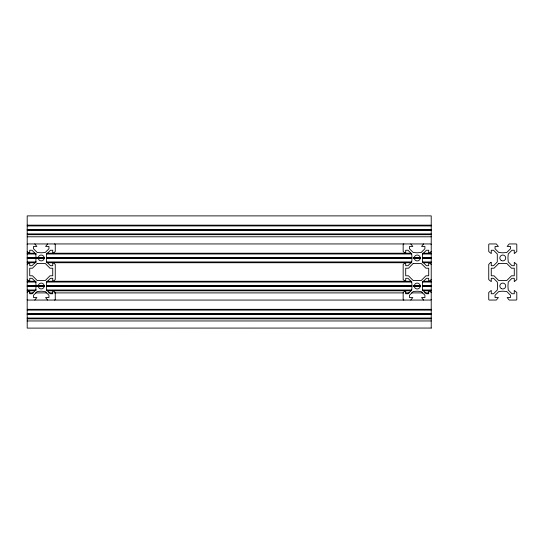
<?xml version="1.0" encoding="UTF-8"?>
<svg xmlns="http://www.w3.org/2000/svg" width="544" height="544" viewBox="0 0 544 544"><rect width="100%" height="100%" fill="white"/><g stroke="black" fill="none" stroke-linecap="round" stroke-linejoin="round"><path stroke-width="0.82" d="M27.2 264.398L29.723 262.358L29.723 265.69L32.028 265.69L35.754 261.956L36.054 257.972L35.754 253.987L32.028 250.254L29.723 250.254L29.723 253.586L27.2 251.546M47.654 243.943L45.614 246.466L48.946 246.466L48.946 248.771L45.213 252.504L41.228 252.797L37.244 252.504L33.51 248.771L33.51 246.466L36.842 246.466L34.802 243.943M27.2 292.454L29.723 290.414L29.723 293.746L32.028 293.746L35.754 290.013L36.054 286.028L35.754 282.044L32.028 278.31L29.723 278.31L29.723 281.642L27.2 279.602M34.802 300.057L36.842 297.534L33.51 297.534L33.51 295.236L37.244 291.502L41.228 291.203L45.213 291.502L48.946 295.236L48.946 297.534L45.614 297.534L47.654 300.057M423.62 243.943L421.58 246.466L424.912 246.466L424.912 248.771L421.178 252.504L417.194 252.797L413.216 252.504L409.482 248.771L409.482 246.466L412.814 246.466L410.774 243.943M403.872 300.057A0.7 0.7 0 0 1 403.165 299.356L403.165 292.454L405.695 290.414L405.695 293.746L407.993 293.746L411.726 290.013L412.019 286.028L411.726 282.044L407.993 278.31L405.695 278.31L405.695 281.642L403.165 279.602L403.165 264.398L405.695 262.358L405.695 265.69L407.993 265.69L411.726 261.956L412.019 257.972L411.726 253.987L407.993 250.254L405.695 250.254L405.695 253.586L403.165 251.546L403.165 244.644A0.7 0.7 0 0 1 403.872 243.943M431.222 264.398L428.699 262.358L428.699 265.69L426.401 265.69L422.668 261.956L422.375 257.972L422.668 253.987L426.401 250.254L428.699 250.254L428.699 253.586L431.222 251.546M431.222 292.454L428.699 290.414L428.699 293.746L426.401 293.746L422.668 290.013L422.375 286.028L422.668 282.044L426.401 278.31L428.699 278.31L428.699 281.642L431.222 279.602M410.774 300.057L412.814 297.534L409.482 297.534L409.482 295.236L413.216 291.502L417.194 291.203L421.178 291.502L424.912 295.236L424.912 297.534L421.58 297.534L423.62 300.057M27.2 225.162L431.222 225.162M27.2 225.93L431.222 225.93M27.2 229.636L431.222 229.636M27.2 229.915L431.222 229.915M27.2 230.194L431.222 230.194M27.2 233.9L431.222 233.9M27.2 234.668L431.222 234.668M27.2 236.79L431.222 236.79M27.2 253.218L34.836 253.218M46.723 253.218L410.856 253.218M422.736 253.218L431.222 253.218M27.2 253.987L36.536 253.987M46.723 253.987L411.706 253.987M422.736 253.987L431.222 253.987M27.2 257.693L44.173 257.693M46.723 257.693L411.706 257.693M413.399 257.693L420.192 257.693M422.736 257.693L431.222 257.693M27.2 257.972L44.173 257.972A2.944 2.944 0 0 1 39.753 260.522A2.944 2.944 0 0 1 39.753 255.422A2.944 2.944 0 0 1 44.173 257.972M46.723 257.972L411.706 257.972M413.399 257.972L420.192 257.972A2.944 2.944 0 0 1 415.725 260.522A2.944 2.944 0 0 1 415.725 255.422A2.944 2.944 0 0 1 420.145 257.972M422.736 257.972L431.222 257.972M27.2 258.25L44.173 258.25M46.723 258.25L411.706 258.25M413.399 258.25L420.192 258.25M422.736 258.25L431.222 258.25M27.2 261.956L36.536 261.956M46.723 261.956L411.706 261.956M422.736 261.956L431.222 261.956M27.2 262.725L35.686 262.725M46.723 262.725L411.706 262.725M422.736 262.725L431.222 262.725M27.2 281.275L35.686 281.275M46.723 281.275L411.706 281.275M422.736 281.275L431.222 281.275M27.2 282.044L36.536 282.044M46.723 282.044L411.706 282.044M422.736 282.044L431.222 282.044M27.2 285.75L44.173 285.75M46.723 285.75L411.706 285.75M413.399 285.75L420.192 285.75M422.736 285.75L431.222 285.75M27.2 286.028L44.173 286.028A2.944 2.944 0 0 1 39.753 288.578A2.944 2.944 0 0 1 39.753 283.478A2.944 2.944 0 0 1 44.173 286.028M46.723 286.028L411.706 286.028M413.399 286.028L420.192 286.028A2.944 2.944 0 0 1 415.725 288.578A2.944 2.944 0 0 1 415.725 283.478A2.944 2.944 0 0 1 420.145 286.028M422.736 286.028L431.222 286.028M27.2 286.307L44.173 286.307M46.723 286.307L411.706 286.307M413.399 286.307L420.192 286.307M422.736 286.307L431.222 286.307M27.2 290.013L36.536 290.013M46.723 290.013L411.706 290.013M422.736 290.013L431.222 290.013M27.2 290.782L34.836 290.782M46.723 290.782L410.856 290.782M422.736 290.782L431.222 290.782M29.743 292.903L33.143 292.903M35.686 292.903L46.723 292.903M48.423 292.903L52.666 292.903M54.359 292.903L403.213 292.903M405.763 292.903L409.156 292.903M411.706 292.903L422.736 292.903M424.436 292.903L428.679 292.903M27.2 309.332L431.222 309.332M27.2 310.1L431.222 310.1M27.2 313.806L431.222 313.806M27.2 314.085L431.222 314.085M27.2 314.364L431.222 314.364M27.2 318.07L431.222 318.07M27.2 318.838L431.222 318.838M27.2 320.96L431.222 320.96M431.222 328.052L27.2 328.114L27.2 215.886L431.222 215.886L431.222 328.114M431.222 244.644A0.7 0.7 0 0 0 430.522 243.943L27.9 243.943A0.7 0.7 0 0 0 27.2 244.644M431.222 299.356A0.7 0.7 0 0 1 430.522 300.057L27.9 300.057A0.7 0.7 0 0 1 27.2 299.356M54.556 243.943A0.7 0.7 0 0 1 55.257 244.644L55.257 251.546L52.734 253.586L52.734 250.254L50.436 250.254L46.702 253.987L46.403 257.972L46.702 261.956L50.436 265.69L52.734 265.69L52.734 262.358L55.257 264.398L55.257 279.602L52.734 281.642L52.734 278.31L50.436 278.31L46.702 282.044L46.403 286.028L46.702 290.013L50.436 293.746L52.734 293.746L52.734 290.414L55.257 292.454L55.257 299.356A0.7 0.7 0 0 1 54.556 300.057M37.244 263.446L32.477 268.212L29.723 268.212L29.723 275.788L32.477 275.788L37.244 280.561L45.213 280.561L49.98 275.788L52.734 275.788L52.734 268.212L49.98 268.212L45.213 263.446L37.244 263.446M413.216 263.446L408.442 268.212L405.695 268.212L405.695 275.788L408.442 275.788L413.216 280.561L421.178 280.561L425.952 275.788L428.699 275.788L428.699 268.212L425.952 268.212L421.178 263.446L413.216 263.446M490.783 262.358L488.743 264.398L488.743 279.602L491.266 281.642L491.266 278.31L493.564 278.31L497.298 282.044L497.597 286.028L497.298 290.013L493.564 293.746L491.266 293.746L491.266 290.414L488.743 292.454L488.743 299.356A0.7 0.7 0 0 0 489.444 300.057L496.346 300.057L498.386 297.534L495.054 297.534L495.054 295.236L498.787 291.502L502.772 291.203L506.756 291.502L510.49 295.236L510.49 297.534L507.158 297.534L509.198 300.057L516.1 300.057A0.7 0.7 0 0 0 516.8 299.356L516.8 292.454L514.277 290.414L514.277 293.746L511.972 293.746L508.246 290.013L507.946 286.028L508.246 282.044L511.972 278.31L514.277 278.31L514.277 281.642L516.8 279.602L516.8 264.398L514.277 262.358L514.277 265.69L511.972 265.69L508.246 261.956L507.946 257.972L508.246 253.987L511.972 250.254L514.277 250.254L514.277 253.586L516.8 251.546L516.8 244.644A0.7 0.7 0 0 0 516.1 243.943L509.198 243.943L507.158 246.466L510.49 246.466L510.49 248.771L506.756 252.504L502.772 252.797L498.787 252.504L495.054 248.771L495.054 246.466L498.386 246.466L496.346 243.943L489.444 243.943A0.7 0.7 0 0 0 488.743 244.644L488.743 251.546L491.266 253.586L491.266 250.254L493.564 250.254L497.298 253.987L497.298 261.956L493.564 265.69L491.266 265.69L491.266 262.358L490.783 262.358M498.787 263.446L494.02 268.212L491.266 268.212L491.266 275.788L494.02 275.788L498.787 280.561L506.756 280.561L511.523 275.788L514.277 275.788L514.277 268.212L511.523 268.212L506.756 263.446L498.787 263.446M501.296 288.578A2.944 2.944 0 0 0 505.716 286.028A2.944 2.944 0 0 0 501.296 283.478A2.944 2.944 0 0 0 501.296 288.578M501.296 260.522A2.944 2.944 0 0 0 505.716 257.972A2.944 2.944 0 0 0 501.296 255.422A2.944 2.944 0 0 0 501.296 260.522"/></g></svg>
